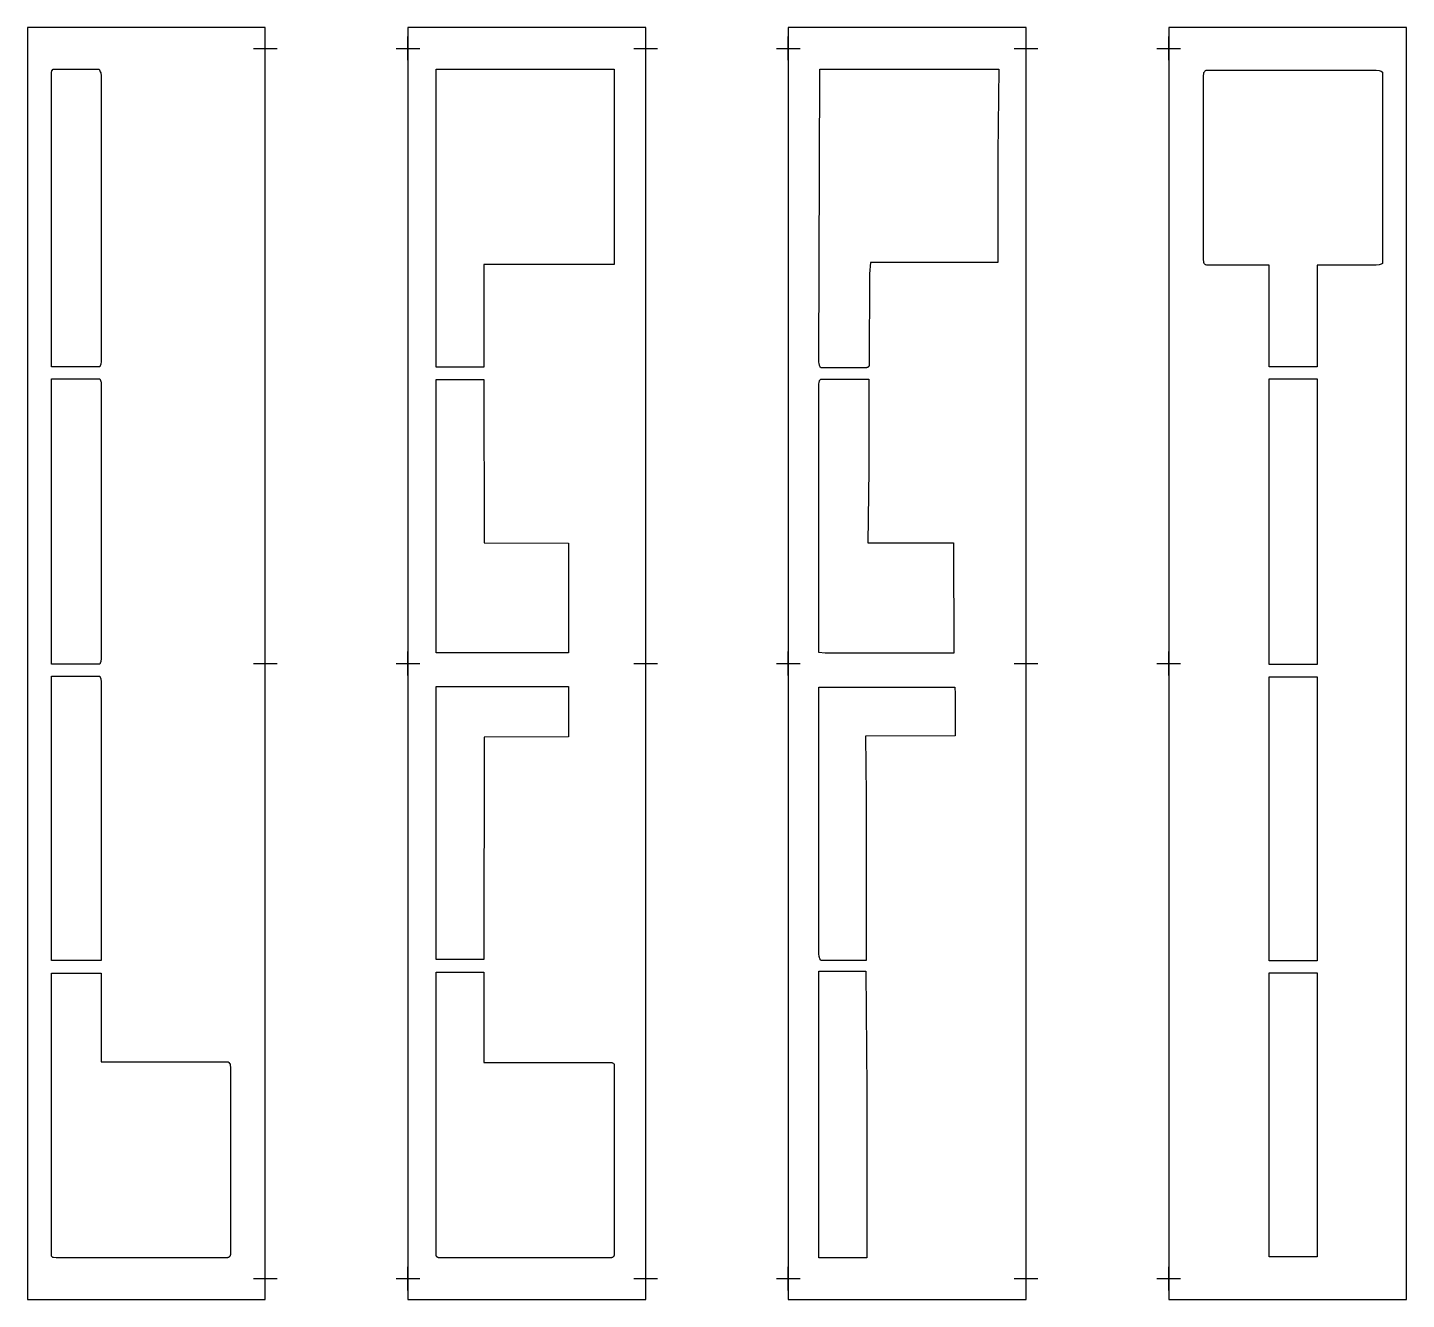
# Model space of a CAD drawing. Header units: inches. Extents: x 0 to 116, y 0 to 107.
import ezdxf

# ---------------------------------------------------------------- set-up
doc = ezdxf.new("R2010")
doc.units = ezdxf.units.IN
doc.header["$MEASUREMENT"] = 0
doc.layers.add('CUT', color=1, linetype='Continuous')
doc.layers.add('REG', color=5, linetype='Continuous')

msp = doc.modelspace()

# ---------------------------------------------------------------- linework, layer by layer
at = {"layer": 'CUT'}
for points in [[(0, 0), (20, 0), (20, 107), (0, 107)], [(32, 0), (52, 0), (52, 107), (32, 107)], [(64, 0), (84, 0), (84, 107), (64, 107)], [(96, 0), (116, 0), (116, 107), (96, 107)], [(6.15, 103.18), (6.18, 102.93), (6.18, 78.92), (6.15, 78.67), (6.12, 78.53), (6.08, 78.45), (2, 78.45), (2, 103.09), (2.02, 103.29), (2.03, 103.34), (2.04, 103.36), (2.15, 103.5), (6.03, 103.5), (6.09, 103.37), (6.12, 103.29)], [(38.39, 87.08), (38.39, 78.43), (34.37, 78.43), (34.37, 103.5), (49.34, 103.5), (49.34, 87.08)], [(70.78, 78.52), (70.78, 78.51), (70.77, 78.51), (70.77, 78.5), (70.76, 78.49), (70.76, 78.48), (70.75, 78.47), (70.75, 78.47), (70.74, 78.46), (70.73, 78.45), (70.72, 78.45), (70.72, 78.44), (70.71, 78.43), (70.7, 78.43), (70.69, 78.42), (70.69, 78.42), (70.68, 78.41), (70.67, 78.41), (70.66, 78.4), (70.65, 78.4), (70.64, 78.39), (70.63, 78.39), (70.62, 78.39), (70.61, 78.39), (70.6, 78.38), (70.59, 78.38), (70.58, 78.38), (70.57, 78.38), (70.56, 78.38), (70.55, 78.38), (70.54, 78.38), (67.04, 78.38), (66.85, 78.37), (66.76, 78.38), (66.75, 78.38), (66.73, 78.39), (66.69, 78.43), (66.67, 78.46), (66.64, 78.52), (66.62, 78.58), (66.61, 78.62), (66.59, 78.69), (66.58, 78.92), (66.66, 103.5), (81.71, 103.5), (81.64, 96.44), (81.62, 87.24), (70.91, 87.24), (70.83, 86.28), (70.81, 78.65), (70.81, 78.64), (70.81, 78.63), (70.81, 78.62), (70.81, 78.61), (70.81, 78.6), (70.81, 78.59), (70.81, 78.58), (70.8, 78.57), (70.8, 78.56), (70.8, 78.55), (70.79, 78.54), (70.79, 78.53)], [(98.95, 87.29), (98.94, 87.49), (98.94, 102.93), (98.96, 103.15), (98.97, 103.21), (98.98, 103.24), (98.99, 103.26), (99.01, 103.29), (99.04, 103.33), (99.06, 103.36), (99.09, 103.38), (99.12, 103.4), (99.13, 103.41), (99.14, 103.41), (99.15, 103.41), (99.16, 103.41), (99.22, 103.42), (99.41, 103.42), (113.46, 103.42), (113.7, 103.39), (113.8, 103.36), (113.88, 103.33), (114, 103.26), (114, 87.16), (113.88, 87.09), (113.8, 87.06), (113.7, 87.03), (113.46, 87), (108.49, 87), (108.49, 78.46), (104.46, 78.46), (104.46, 87), (99.41, 87), (99.2, 87.02), (99.13, 87.03), (99.11, 87.04), (99.09, 87.05), (99.06, 87.07), (99.02, 87.11), (99, 87.13), (98.98, 87.17), (98.96, 87.19), (98.95, 87.21), (98.95, 87.22), (98.95, 87.22), (98.95, 87.24)], [(6.14, 77.31), (6.17, 77.22), (6.18, 77.16), (6.18, 77.08), (6.18, 53.92), (6.15, 53.67), (6.12, 53.53), (6.08, 53.44), (2, 53.44), (2, 77.45), (6.08, 77.45)], [(34.37, 54.4), (34.37, 77.38), (38.39, 77.38), (38.42, 63.65), (45.52, 63.63), (45.52, 54.4)], [(66.73, 77.43), (66.79, 77.43), (66.84, 77.43), (67.05, 77.43), (70.76, 77.43), (70.76, 69.78), (70.68, 63.65), (77.89, 63.65), (77.93, 54.38), (67.09, 54.38), (66.58, 54.42), (66.58, 76.98), (66.6, 77.19), (66.61, 77.26), (66.62, 77.29), (66.63, 77.31), (66.64, 77.34), (66.68, 77.38), (66.7, 77.4)], [(104.46, 53.41), (104.46, 77.44), (108.49, 77.44), (108.49, 53.41)], [(2, 52.44), (6.08, 52.44), (6.12, 52.36), (6.15, 52.22), (6.18, 51.97), (6.18, 28.51), (2, 28.51)], [(104.46, 28.49), (104.46, 52.39), (108.49, 52.39), (108.49, 28.49)], [(38.39, 28.59), (34.37, 28.59), (34.37, 51.57), (45.52, 51.57), (45.52, 47.32), (38.41, 47.29)], [(66.77, 28.51), (66.77, 28.52), (66.75, 28.52), (66.73, 28.55), (66.69, 28.58), (66.67, 28.62), (66.64, 28.67), (66.62, 28.73), (66.61, 28.77), (66.59, 28.85), (66.58, 29.07), (66.58, 51.51), (78, 51.51), (78.03, 50.95), (78.03, 47.41), (70.48, 47.39), (70.54, 42.46), (70.54, 28.5), (67.05, 28.5), (66.85, 28.51), (66.8, 28.51), (66.78, 28.51), (66.78, 28.51)], [(17.03, 3.68), (17.03, 3.67), (17.03, 3.66), (17.02, 3.65), (17.02, 3.64), (17.01, 3.63), (17, 3.62), (17, 3.62), (16.99, 3.61), (16.99, 3.6), (16.98, 3.59), (16.97, 3.59), (16.97, 3.58), (16.96, 3.57), (16.95, 3.57), (16.94, 3.56), (16.94, 3.56), (16.93, 3.55), (16.92, 3.54), (16.91, 3.54), (16.9, 3.53), (16.89, 3.53), (16.88, 3.53), (16.87, 3.52), (16.87, 3.52), (16.86, 3.52), (16.85, 3.51), (16.84, 3.51), (16.83, 3.51), (16.82, 3.51), (16.81, 3.5), (16.8, 3.5), (16.79, 3.5), (16.78, 3.5), (16.77, 3.5), (2.4, 3.5), (2.19, 3.52), (2.15, 3.54), (2.13, 3.54), (2, 3.65), (2, 27.45), (6.18, 27.45), (6.18, 20), (16.59, 20), (16.79, 20), (16.84, 19.99), (16.86, 19.99), (16.87, 19.99), (16.87, 19.98), (16.88, 19.98), (16.9, 19.97), (16.93, 19.93), (17, 19.86), (17.03, 19.82), (17.04, 19.81), (17.04, 19.8), (17.05, 19.79), (17.05, 19.78), (17.05, 19.76), (17.05, 19.71), (17.06, 19.51), (17.06, 3.79), (17.06, 3.78), (17.06, 3.77), (17.06, 3.76), (17.06, 3.75), (17.05, 3.74), (17.05, 3.73), (17.05, 3.72), (17.05, 3.71), (17.04, 3.7), (17.04, 3.69), (17.04, 3.69)], [(34.51, 3.53), (34.5, 3.54), (34.49, 3.54), (34.48, 3.55), (34.47, 3.55), (34.47, 3.56), (34.46, 3.57), (34.45, 3.57), (34.44, 3.58), (34.44, 3.59), (34.43, 3.59), (34.42, 3.6), (34.42, 3.61), (34.41, 3.62), (34.41, 3.63), (34.4, 3.63), (34.4, 3.64), (34.39, 3.65), (34.39, 3.66), (34.39, 3.67), (34.38, 3.68), (34.38, 3.69), (34.38, 3.7), (34.37, 3.71), (34.37, 3.72), (34.37, 3.73), (34.37, 3.74), (34.37, 3.75), (34.37, 3.76), (34.37, 3.77), (34.37, 27.53), (38.39, 27.53), (38.39, 19.92), (48.95, 19.92), (49.15, 19.92), (49.2, 19.91), (49.22, 19.91), (49.23, 19.91), (49.24, 19.9), (49.25, 19.89), (49.28, 19.87), (49.31, 19.83), (49.33, 19.81), (49.34, 19.79), (49.34, 19.78), (49.34, 19.78), (49.34, 19.76), (49.34, 19.71), (49.35, 19.51), (49.35, 3.77), (49.35, 3.76), (49.35, 3.75), (49.35, 3.74), (49.34, 3.73), (49.34, 3.72), (49.34, 3.71), (49.34, 3.7), (49.34, 3.69), (49.33, 3.69), (49.33, 3.68), (49.33, 3.67), (49.32, 3.66), (49.32, 3.65), (49.31, 3.64), (49.31, 3.63), (49.3, 3.62), (49.3, 3.62), (49.29, 3.61), (49.28, 3.6), (49.28, 3.59), (49.27, 3.58), (49.26, 3.58), (49.26, 3.57), (49.25, 3.56), (49.24, 3.56), (49.23, 3.55), (49.23, 3.55), (49.22, 3.54), (49.21, 3.54), (49.2, 3.53), (49.19, 3.53), (49.18, 3.52), (49.17, 3.52), (49.16, 3.52), (49.15, 3.51), (49.15, 3.51), (49.14, 3.51), (49.13, 3.51), (49.12, 3.51), (49.11, 3.5), (49.1, 3.5), (49.09, 3.5), (49.08, 3.5), (34.63, 3.5), (34.62, 3.5), (34.61, 3.5), (34.6, 3.5), (34.59, 3.51), (34.58, 3.51), (34.57, 3.51), (34.56, 3.51), (34.55, 3.51), (34.54, 3.52), (34.53, 3.52), (34.52, 3.52), (34.52, 3.53)], [(70.61, 3.5), (66.58, 3.5), (66.58, 27.62), (70.51, 27.62), (70.61, 17.69)], [(104.46, 3.58), (104.46, 27.47), (108.49, 27.47), (108.49, 3.58)]]:
    msp.add_lwpolyline(points, close=True, dxfattribs=at)
at = {"layer": 'REG'}
for points in [[(20, 104.25), (20, 106.25)], [(32, 104.25), (32, 106.25)], [(52, 104.25), (52, 106.25)], [(64, 104.25), (64, 106.25)], [(84, 104.25), (84, 106.25)], [(96, 104.25), (96, 106.25)], [(19, 105.25), (21, 105.25)], [(31, 105.25), (33, 105.25)], [(51, 105.25), (53, 105.25)], [(63, 105.25), (65, 105.25)], [(83, 105.25), (85, 105.25)], [(95, 105.25), (97, 105.25)], [(19, 53.5), (21, 53.5)], [(20, 52.5), (20, 54.5)], [(31, 53.5), (33, 53.5)], [(32, 52.5), (32, 54.5)], [(51, 53.5), (53, 53.5)], [(52, 52.5), (52, 54.5)], [(63, 53.5), (65, 53.5)], [(64, 52.5), (64, 54.5)], [(83, 53.5), (85, 53.5)], [(84, 52.5), (84, 54.5)], [(95, 53.5), (97, 53.5)], [(96, 52.5), (96, 54.5)], [(20, 0.75), (20, 2.75)], [(32, 0.75), (32, 2.75)], [(52, 0.75), (52, 2.75)], [(64, 0.75), (64, 2.75)], [(84, 0.75), (84, 2.75)], [(96, 0.75), (96, 2.75)], [(19, 1.75), (21, 1.75)], [(31, 1.75), (33, 1.75)], [(51, 1.75), (53, 1.75)], [(63, 1.75), (65, 1.75)], [(83, 1.75), (85, 1.75)], [(95, 1.75), (97, 1.75)]]:
    msp.add_lwpolyline(points, dxfattribs=at)

doc.saveas('drawing.dxf')
